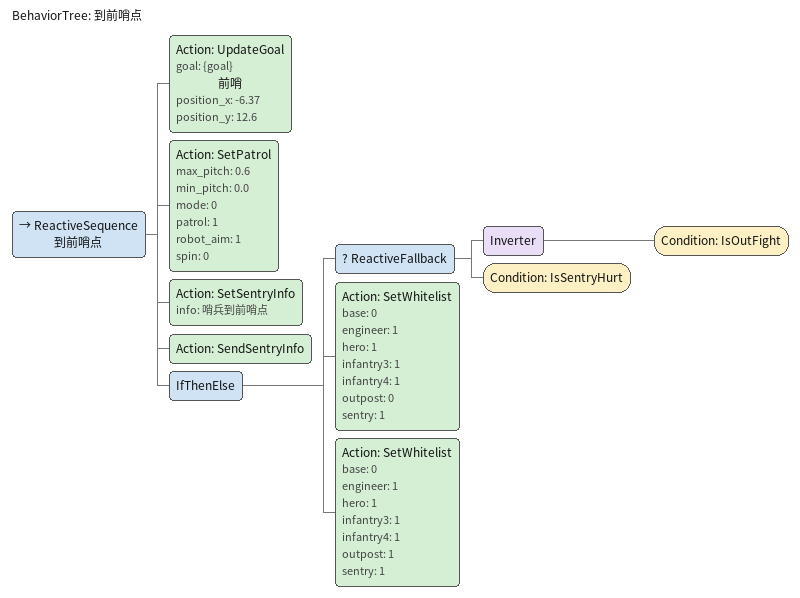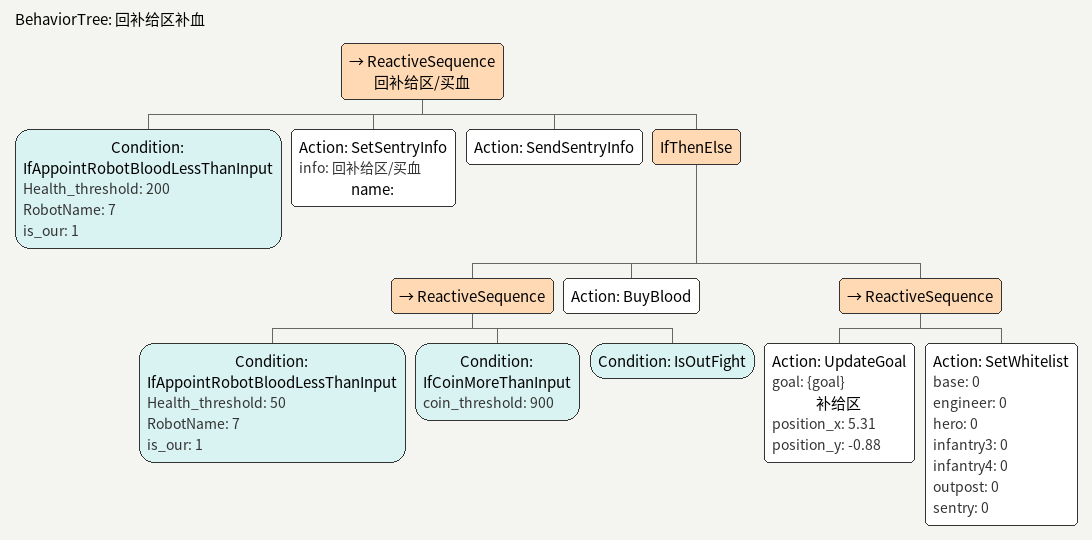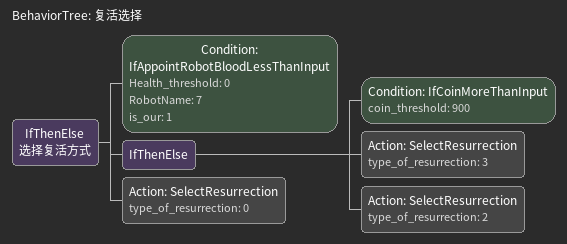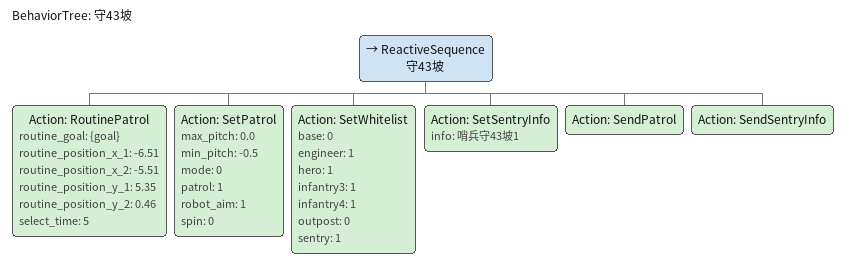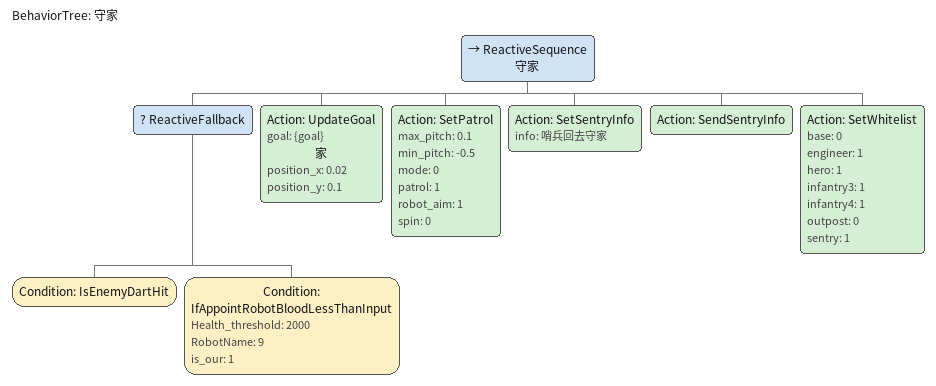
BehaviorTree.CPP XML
<BehaviorTree ID="到前哨点">
    <ReactiveSequence name="到前哨点">
        <Action ID="UpdateGoal" goal="{goal}" name="前哨" position_x="-6.37" position_y="12.6"/>
        <Action ID="SetPatrol" max_pitch="0.6" min_pitch="0.0" mode="0" patrol="1" robot_aim="1" spin="0"/>
        <Action ID="SetSentryInfo" info="哨兵到前哨点"/>
        <Action ID="SendSentryInfo"/>
        <IfThenElse>
            <ReactiveFallback>
                <Inverter>
                    <Condition ID="IsOutFight"/>
                </Inverter>
                <Condition ID="IsSentryHurt"/>
            </ReactiveFallback>
            <Action ID="SetWhitelist" base="0" engineer="1" hero="1" infantry3="1" infantry4="1" outpost="0" sentry="1"/>
            <Action ID="SetWhitelist" base="0" engineer="1" hero="1" infantry3="1" infantry4="1" outpost="1" sentry="1"/>
        </IfThenElse>
    </ReactiveSequence>
</BehaviorTree>

<BehaviorTree ID="回补给区补血">
    <ReactiveSequence name="回补给区/买血">
        <Condition Health_threshold="200" ID="IfAppointRobotBloodLessThanInput" RobotName="7" is_our="1"/>
        <Action ID="SetSentryInfo" info="回补给区/买血" name=""/>
        <Action ID="SendSentryInfo"/>
        <IfThenElse>
            <ReactiveSequence>
                <Condition Health_threshold="50" ID="IfAppointRobotBloodLessThanInput" RobotName="7" is_our="1"/>
                <Condition ID="IfCoinMoreThanInput" coin_threshold="900"/>
                <Condition ID="IsOutFight"/>
            </ReactiveSequence>
            <Action ID="BuyBlood"/>
            <ReactiveSequence>
                <Action ID="UpdateGoal" goal="{goal}" name="补给区" position_x="5.31" position_y="-0.88"/>
                <Action ID="SetWhitelist" base="0" engineer="0" hero="0" infantry3="0" infantry4="0" outpost="0" sentry="0"/>
            </ReactiveSequence>
        </IfThenElse>
    </ReactiveSequence>
</BehaviorTree>

<BehaviorTree ID="复活选择">
    <IfThenElse name="选择复活方式">
        <Condition Health_threshold="0" ID="IfAppointRobotBloodLessThanInput" RobotName="7" is_our="1"/>
        <IfThenElse>
            <Condition ID="IfCoinMoreThanInput" coin_threshold="900"/>
            <Action ID="SelectResurrection" type_of_resurrection="3"/>
            <Action ID="SelectResurrection" type_of_resurrection="2"/>
        </IfThenElse>
        <Action ID="SelectResurrection" type_of_resurrection="0"/>
    </IfThenElse>
</BehaviorTree>

<BehaviorTree ID="守43坡">
    <ReactiveSequence name="守43坡">
        <Action ID="RoutinePatrol" routine_goal="{goal}" routine_position_x_1="-6.51" routine_position_x_2="-5.51" routine_position_y_1="5.35" routine_position_y_2="0.46" select_time="5"/>
        <Action ID="SetPatrol" max_pitch="0.0" min_pitch="-0.5" mode="0" patrol="1" robot_aim="1" spin="0"/>
        <Action ID="SetWhitelist" base="0" engineer="1" hero="1" infantry3="1" infantry4="1" outpost="0" sentry="1"/>
        <Action ID="SetSentryInfo" info="哨兵守43坡1"/>
        <Action ID="SendPatrol"/>
        <Action ID="SendSentryInfo"/>
    </ReactiveSequence>
</BehaviorTree>

<BehaviorTree ID="守家">
    <ReactiveSequence name="守家">
        <ReactiveFallback>
            <Condition ID="IsEnemyDartHit"/>
            <Condition Health_threshold="2000" ID="IfAppointRobotBloodLessThanInput" RobotName="9" is_our="1"/>
        </ReactiveFallback>
        <Action ID="UpdateGoal" goal="{goal}" name="家" position_x="0.02" position_y="0.1"/>
        <Action ID="SetPatrol" max_pitch="0.1" min_pitch="-0.5" mode="0" patrol="1" robot_aim="1" spin="0"/>
        <Action ID="SetSentryInfo" info="哨兵回去守家"/>
        <Action ID="SendSentryInfo"/>
        <Action ID="SetWhitelist" base="0" engineer="1" hero="1" infantry3="1" infantry4="1" outpost="0" sentry="1"/>
    </ReactiveSequence>
</BehaviorTree>
